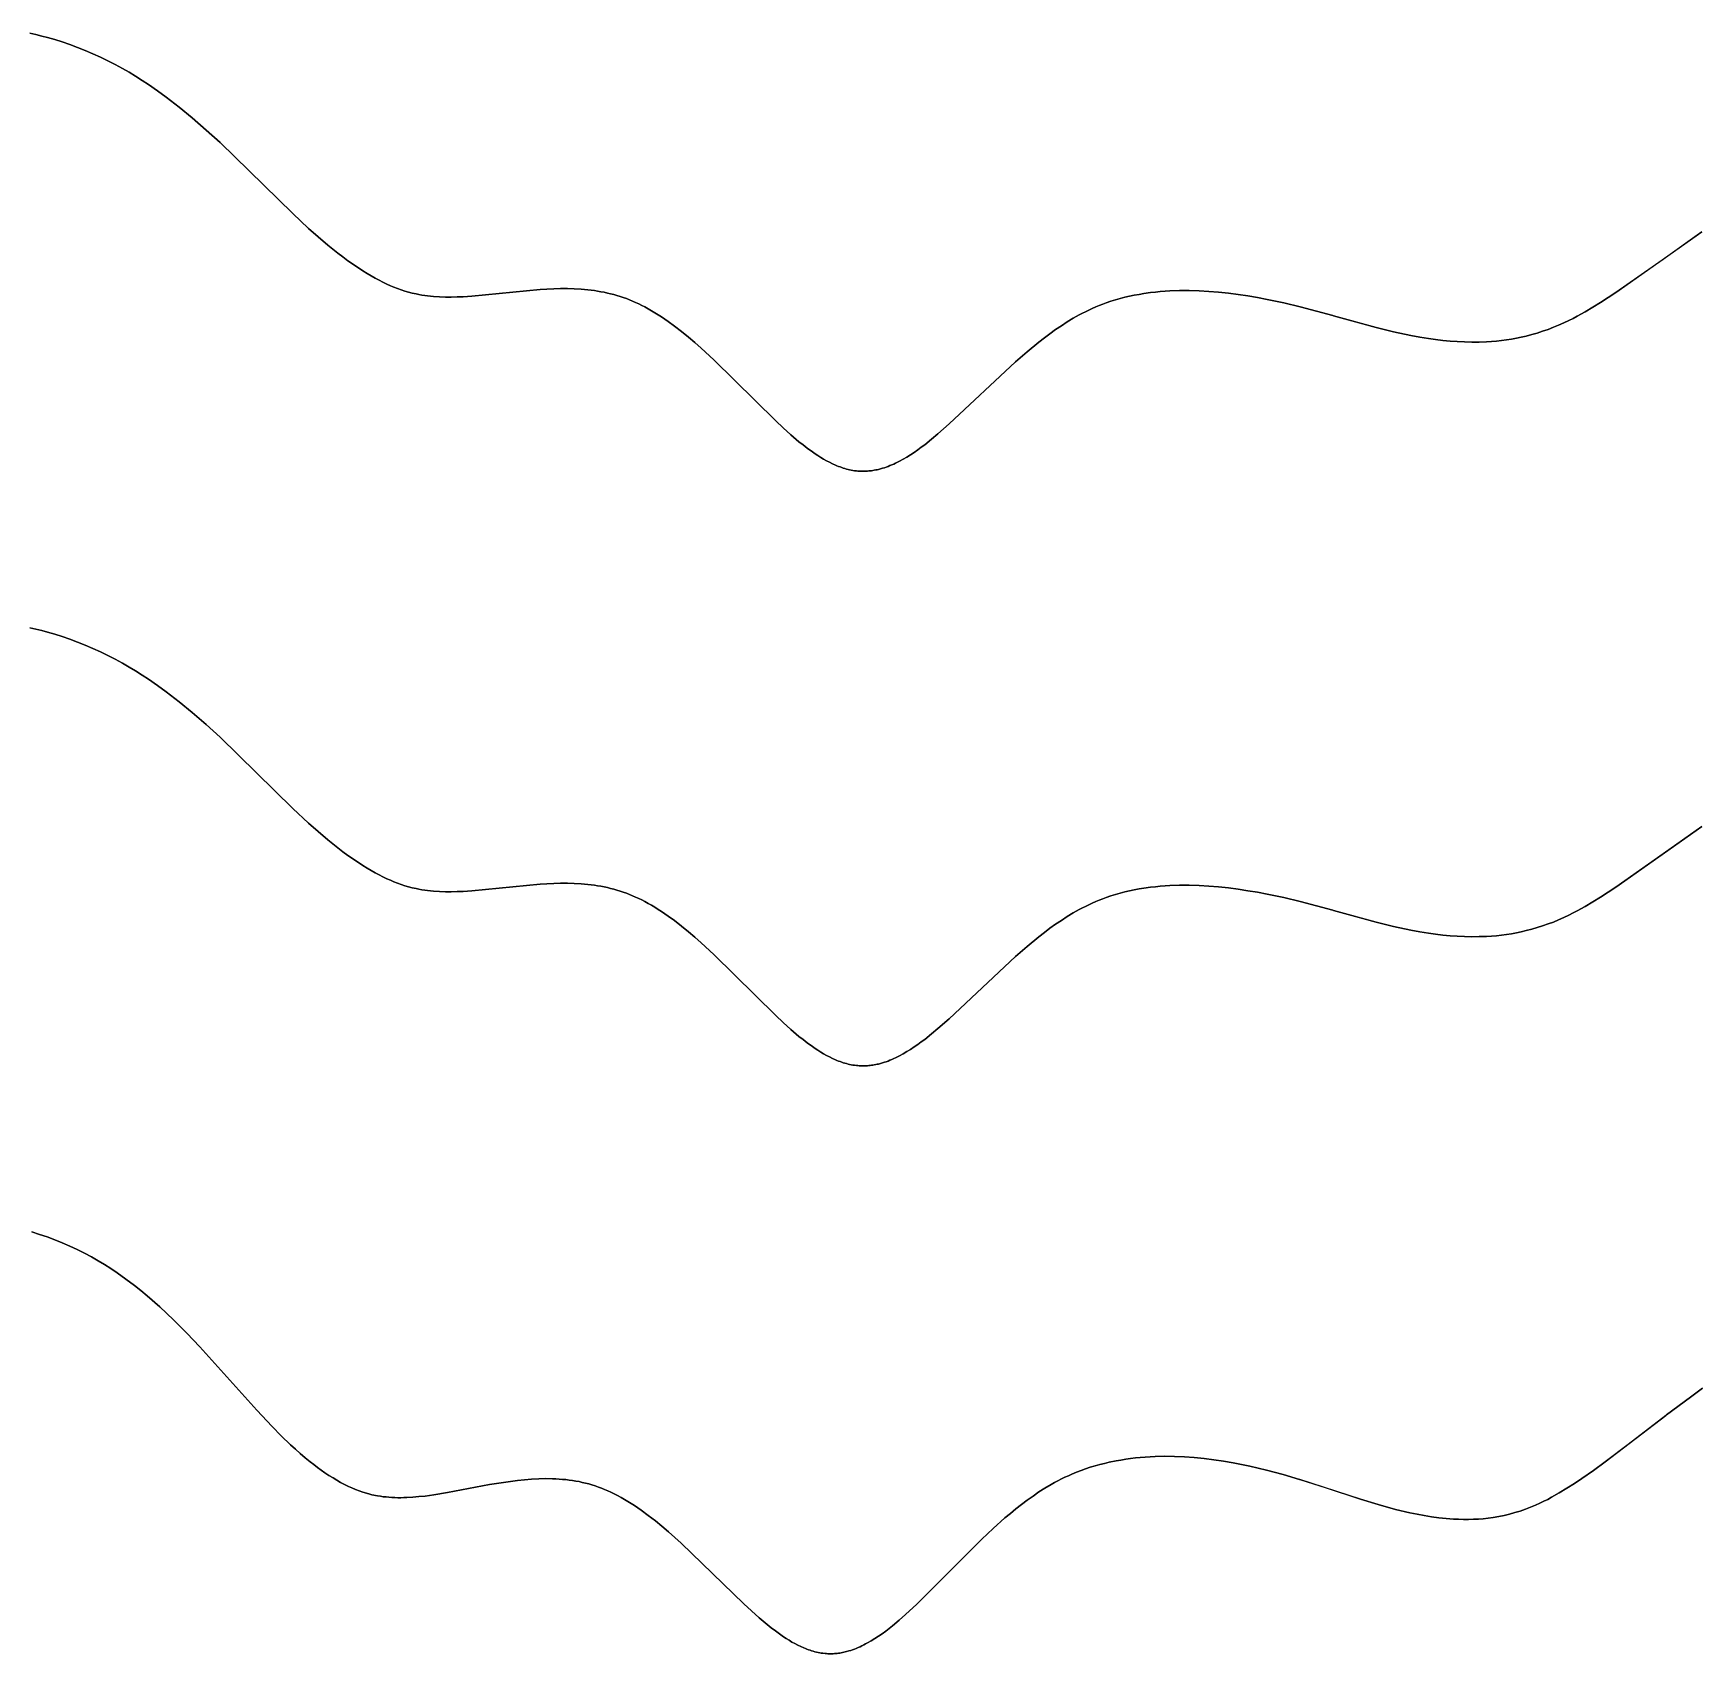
# Model space of a CAD drawing. Header units: feet. Extents: x 0 to 1.5, y 93.18 to 96.08.
# Drawn here: x 0.75 to 0.9375, y 94.7717 to 94.9546 of the extents above; entities that cross this region are included whole.
import ezdxf

# ---------------------------------------------------------------- set-up
doc = ezdxf.new("R2010")
doc.units = ezdxf.units.FT
doc.header["$MEASUREMENT"] = 0
doc.layers.add('Default', color=7, linetype='Continuous', true_color=0x000000)

msp = doc.modelspace()

# ---------------------------------------------------------------- linework, layer by layer
at = {"layer": 'Default'}
for points in [[(0.74962, 94.95459), (0.75029, 94.95445), (0.75096, 94.95428), (0.75162, 94.95411), (0.75244, 94.95387), (0.75325, 94.95362), (0.75413, 94.95332), (0.755, 94.95299), (0.75587, 94.95264), (0.75673, 94.95227), (0.75758, 94.95189), (0.75842, 94.95148), (0.75924, 94.95105), (0.76006, 94.95061), (0.76081, 94.95018), (0.76155, 94.94973), (0.76229, 94.94927), (0.76301, 94.9488), (0.76401, 94.94811), (0.76499, 94.94739), (0.76647, 94.94624), (0.76792, 94.94506), (0.76952, 94.94367), (0.77108, 94.94226), (0.77931, 94.93423), (0.78108, 94.93257), (0.78215, 94.93161), (0.78325, 94.93068), (0.78437, 94.92977), (0.78494, 94.92934), (0.78552, 94.92891), (0.78636, 94.92833), (0.78721, 94.92777), (0.78767, 94.92748), (0.78814, 94.9272), (0.78858, 94.92696), (0.78902, 94.92672), (0.78947, 94.92649), (0.78992, 94.92628), (0.79031, 94.9261), (0.79071, 94.92593), (0.79112, 94.92578), (0.79153, 94.92563), (0.79194, 94.9255), (0.79235, 94.92537), (0.79277, 94.92526), (0.7932, 94.92517), (0.79352, 94.9251), (0.79385, 94.92504), (0.79418, 94.92499), (0.79451, 94.92495), (0.79484, 94.92491), (0.79518, 94.92488), (0.79585, 94.92484), (0.79652, 94.92481), (0.79718, 94.92481), (0.79785, 94.92483), (0.79852, 94.92486), (0.7995, 94.92492), (0.80719, 94.92567), (0.80796, 94.92572), (0.80874, 94.92576), (0.80951, 94.92577), (0.81029, 94.92577), (0.81106, 94.92575), (0.81183, 94.9257), (0.81258, 94.92563), (0.81295, 94.92559), (0.81332, 94.92554), (0.81369, 94.92548), (0.81406, 94.92542), (0.81443, 94.92535), (0.81479, 94.92527), (0.81515, 94.92518), (0.81551, 94.92509), (0.81587, 94.92499), (0.81623, 94.92488), (0.81658, 94.92476), (0.81694, 94.92464), (0.81729, 94.9245), (0.81764, 94.92436), (0.81798, 94.92421), (0.81833, 94.92405), (0.81867, 94.92388), (0.81901, 94.9237), (0.81938, 94.9235), (0.81977, 94.92328), (0.82015, 94.92305), (0.82053, 94.92282), (0.8209, 94.92258), (0.82164, 94.92207), (0.82235, 94.92155), (0.82316, 94.92093), (0.82395, 94.92029), (0.82467, 94.91968), (0.82539, 94.91904), (0.8268, 94.91774), (0.83379, 94.91084), (0.83463, 94.91004), (0.83551, 94.90926), (0.83641, 94.90849), (0.83687, 94.90813), (0.83732, 94.90777), (0.83793, 94.90734), (0.83824, 94.90712), (0.83855, 94.90692), (0.83887, 94.90672), (0.83919, 94.90652), (0.83952, 94.90634), (0.83985, 94.90617), (0.84018, 94.906), (0.84053, 94.90585), (0.8407, 94.90577), (0.84087, 94.9057), (0.84105, 94.90564), (0.84123, 94.90558), (0.84141, 94.90552), (0.84159, 94.90546), (0.84177, 94.90541), (0.84195, 94.90536), (0.84213, 94.90532), (0.84231, 94.90528), (0.8425, 94.90525), (0.84269, 94.90522), (0.84291, 94.90519), (0.84307, 94.90518), (0.84322, 94.90517), (0.84338, 94.90516), (0.84353, 94.90516), (0.84369, 94.90515), (0.84384, 94.90516), (0.84399, 94.90516), (0.84415, 94.90517), (0.8443, 94.90519), (0.84445, 94.9052), (0.84461, 94.90522), (0.84476, 94.90524), (0.84491, 94.90527), (0.84507, 94.9053), (0.84522, 94.90533), (0.84537, 94.90537), (0.84562, 94.90543), (0.84584, 94.90549), (0.84605, 94.90556), (0.84625, 94.90563), (0.84646, 94.9057), (0.84667, 94.90579), (0.84689, 94.90588), (0.8471, 94.90597), (0.84731, 94.90607), (0.84753, 94.90618), (0.84774, 94.90628), (0.84816, 94.90651), (0.84858, 94.90676), (0.84899, 94.90702), (0.84941, 94.90729), (0.84981, 94.90757), (0.85021, 94.90786), (0.8506, 94.90815), (0.85137, 94.90876), (0.8521, 94.90937), (0.85337, 94.91049), (0.86086, 94.91751), (0.86215, 94.91863), (0.86349, 94.91973), (0.86411, 94.92021), (0.86473, 94.92068), (0.86537, 94.92114), (0.86602, 94.92158), (0.86669, 94.92201), (0.86736, 94.92242), (0.86804, 94.9228), (0.86839, 94.92299), (0.86874, 94.92316), (0.86912, 94.92335), (0.86951, 94.92353), (0.8699, 94.9237), (0.8703, 94.92387), (0.87069, 94.92402), (0.87109, 94.92416), (0.87161, 94.92434), (0.87213, 94.9245), (0.87265, 94.92465), (0.87318, 94.92479), (0.87371, 94.92491), (0.87425, 94.92502), (0.87479, 94.92512), (0.87532, 94.92521), (0.87608, 94.92532), (0.87663, 94.92538), (0.87717, 94.92544), (0.87772, 94.92548), (0.87827, 94.92551), (0.87937, 94.92555), (0.88046, 94.92555), (0.88157, 94.92552), (0.88267, 94.92546), (0.88377, 94.92537), (0.88487, 94.92525), (0.88597, 94.9251), (0.88707, 94.92494), (0.88816, 94.92475), (0.88924, 94.92454), (0.89111, 94.92415), (0.89297, 94.92371), (0.89666, 94.92273), (0.89672, 94.92271), (0.89964, 94.92189), (0.90156, 94.92137), (0.90351, 94.9209), (0.90547, 94.92048), (0.90646, 94.9203), (0.90744, 94.92014), (0.90825, 94.92002), (0.90907, 94.91993), (0.90989, 94.91985), (0.9107, 94.91979), (0.91152, 94.91975), (0.91234, 94.91973), (0.91316, 94.91974), (0.91398, 94.91977), (0.91455, 94.91981), (0.91512, 94.91985), (0.91568, 94.91992), (0.91625, 94.91999), (0.91681, 94.92008), (0.91737, 94.92018), (0.91792, 94.92029), (0.91848, 94.92042), (0.9191, 94.92058), (0.91972, 94.92076), (0.92033, 94.92096), (0.92094, 94.92117), (0.92154, 94.9214), (0.92213, 94.92164), (0.92272, 94.9219), (0.9233, 94.92218), (0.92377, 94.92241), (0.92422, 94.92265), (0.92513, 94.92316), (0.92601, 94.92368), (0.92688, 94.92422), (0.92859, 94.92534), (0.9383, 94.93216)], [(0.9383, 94.93216), (0.93393, 94.92907), (0.92859, 94.92534), (0.92688, 94.92422), (0.92601, 94.92368), (0.92513, 94.92316), (0.92422, 94.92265), (0.92377, 94.92241), (0.9233, 94.92218), (0.92272, 94.9219), (0.92213, 94.92164), (0.92154, 94.9214), (0.92094, 94.92117), (0.92033, 94.92096), (0.91972, 94.92076), (0.9191, 94.92058), (0.91848, 94.92042), (0.91792, 94.92029), (0.91737, 94.92018), (0.91681, 94.92008), (0.91625, 94.91999), (0.91568, 94.91992), (0.91512, 94.91985), (0.91455, 94.91981), (0.91398, 94.91977), (0.91316, 94.91974), (0.91234, 94.91973), (0.91152, 94.91975), (0.9107, 94.91979), (0.90989, 94.91985), (0.90907, 94.91993), (0.90825, 94.92002), (0.90744, 94.92014), (0.90646, 94.9203), (0.90547, 94.92048), (0.90351, 94.9209), (0.90156, 94.92137), (0.89672, 94.92271), (0.89666, 94.92273), (0.89297, 94.92371), (0.89111, 94.92415), (0.88924, 94.92454), (0.88816, 94.92475), (0.88707, 94.92494), (0.88597, 94.9251), (0.88487, 94.92525), (0.88377, 94.92537), (0.88267, 94.92546), (0.88157, 94.92552), (0.88046, 94.92555), (0.87937, 94.92555), (0.87827, 94.92551), (0.87772, 94.92548), (0.87717, 94.92544), (0.87663, 94.92538), (0.87608, 94.92532), (0.87532, 94.92521), (0.87479, 94.92512), (0.87425, 94.92502), (0.87371, 94.92491), (0.87318, 94.92479), (0.87265, 94.92465), (0.87213, 94.9245), (0.87161, 94.92434), (0.87109, 94.92416), (0.87069, 94.92402), (0.8703, 94.92387), (0.8699, 94.9237), (0.86951, 94.92353), (0.86912, 94.92335), (0.86874, 94.92316), (0.86839, 94.92299), (0.86804, 94.9228), (0.86736, 94.92242), (0.86669, 94.92201), (0.86602, 94.92158), (0.86537, 94.92114), (0.86473, 94.92068), (0.86411, 94.92021), (0.86349, 94.91973), (0.86215, 94.91863), (0.86086, 94.91751), (0.85337, 94.91049), (0.8521, 94.90937), (0.85137, 94.90876), (0.8506, 94.90815), (0.85021, 94.90786), (0.84981, 94.90757), (0.84941, 94.90729), (0.84899, 94.90702), (0.84858, 94.90676), (0.84816, 94.90651), (0.84774, 94.90628), (0.84753, 94.90618), (0.84731, 94.90607), (0.8471, 94.90597), (0.84689, 94.90588), (0.84667, 94.90579), (0.84646, 94.9057), (0.84625, 94.90563), (0.84605, 94.90556), (0.84584, 94.90549), (0.84562, 94.90543), (0.84537, 94.90537), (0.84522, 94.90533), (0.84507, 94.9053), (0.84491, 94.90527), (0.84476, 94.90524), (0.84461, 94.90522), (0.84445, 94.9052), (0.8443, 94.90519), (0.84415, 94.90517), (0.84399, 94.90516), (0.84384, 94.90516), (0.84369, 94.90515), (0.84353, 94.90516), (0.84338, 94.90516), (0.84322, 94.90517), (0.84307, 94.90518), (0.84291, 94.90519), (0.84269, 94.90522), (0.8425, 94.90525), (0.84231, 94.90528), (0.84213, 94.90532), (0.84195, 94.90536), (0.84177, 94.90541), (0.84159, 94.90546), (0.84141, 94.90552), (0.84123, 94.90558), (0.84105, 94.90564), (0.84087, 94.9057), (0.8407, 94.90577), (0.84053, 94.90585), (0.84018, 94.906), (0.83985, 94.90617), (0.83952, 94.90634), (0.83919, 94.90652), (0.83887, 94.90672), (0.83855, 94.90692), (0.83824, 94.90712), (0.83793, 94.90734), (0.83732, 94.90777), (0.83687, 94.90813), (0.83641, 94.90849), (0.83551, 94.90926), (0.83463, 94.91004), (0.83379, 94.91084), (0.8268, 94.91774), (0.82539, 94.91904), (0.82467, 94.91968), (0.82395, 94.92029), (0.82316, 94.92093), (0.82235, 94.92155), (0.82164, 94.92207), (0.8209, 94.92258), (0.82053, 94.92282), (0.82015, 94.92305), (0.81977, 94.92328), (0.81938, 94.9235), (0.81901, 94.9237), (0.81867, 94.92388), (0.81833, 94.92405), (0.81798, 94.92421), (0.81764, 94.92436), (0.81729, 94.9245), (0.81694, 94.92464), (0.81658, 94.92476), (0.81623, 94.92488), (0.81587, 94.92499), (0.81551, 94.92509), (0.81515, 94.92518), (0.81479, 94.92527), (0.81443, 94.92535), (0.81406, 94.92542), (0.81369, 94.92548), (0.81332, 94.92554), (0.81295, 94.92559), (0.81258, 94.92563), (0.81183, 94.9257), (0.81106, 94.92575), (0.81029, 94.92577), (0.80951, 94.92577), (0.80874, 94.92576), (0.80796, 94.92572), (0.80719, 94.92567), (0.7995, 94.92492), (0.79852, 94.92486), (0.79785, 94.92483), (0.79718, 94.92481), (0.79652, 94.92481), (0.79585, 94.92484), (0.79518, 94.92488), (0.79484, 94.92491), (0.79451, 94.92495), (0.79418, 94.92499), (0.79385, 94.92504), (0.79352, 94.9251), (0.7932, 94.92517), (0.79277, 94.92526), (0.79235, 94.92537), (0.79194, 94.9255), (0.79153, 94.92563), (0.79112, 94.92578), (0.79071, 94.92593), (0.79031, 94.9261), (0.78992, 94.92628), (0.78947, 94.92649), (0.78902, 94.92672), (0.78858, 94.92696), (0.78814, 94.9272), (0.78767, 94.92748), (0.78721, 94.92777), (0.78636, 94.92833), (0.78552, 94.92891), (0.78494, 94.92934), (0.78437, 94.92977), (0.78325, 94.93068), (0.78215, 94.93161), (0.78108, 94.93257), (0.77931, 94.93423), (0.77108, 94.94226), (0.76952, 94.94367), (0.76792, 94.94506), (0.76647, 94.94624), (0.76499, 94.94739), (0.76401, 94.94811), (0.76301, 94.9488), (0.76229, 94.94927), (0.76155, 94.94973), (0.76081, 94.95018), (0.76006, 94.95061), (0.75924, 94.95105), (0.75842, 94.95148), (0.75758, 94.95189), (0.75673, 94.95227), (0.75587, 94.95264), (0.755, 94.95299), (0.75413, 94.95332), (0.75325, 94.95362), (0.75244, 94.95387), (0.75162, 94.95411), (0.75096, 94.95428), (0.75029, 94.95445), (0.74962, 94.95459)], [(0.74962, 94.88748), (0.75029, 94.88733), (0.75096, 94.88717), (0.75162, 94.887), (0.75244, 94.88676), (0.75325, 94.88651), (0.75413, 94.8862), (0.755, 94.88588), (0.75587, 94.88553), (0.75673, 94.88516), (0.75758, 94.88477), (0.75842, 94.88436), (0.75924, 94.88394), (0.76006, 94.88349), (0.76081, 94.88306), (0.76155, 94.88262), (0.76229, 94.88216), (0.76301, 94.88168), (0.76401, 94.88099), (0.76499, 94.88028), (0.76647, 94.87913), (0.76792, 94.87794), (0.76952, 94.87656), (0.77108, 94.87514), (0.77931, 94.86711), (0.78108, 94.86545), (0.78215, 94.8645), (0.78325, 94.86356), (0.78437, 94.86266), (0.78494, 94.86222), (0.78552, 94.8618), (0.78636, 94.86121), (0.78721, 94.86066), (0.78767, 94.86037), (0.78814, 94.86009), (0.78858, 94.85985), (0.78902, 94.85961), (0.78947, 94.85938), (0.78992, 94.85917), (0.79031, 94.85899), (0.79071, 94.85882), (0.79112, 94.85866), (0.79153, 94.85852), (0.79194, 94.85838), (0.79235, 94.85826), (0.79277, 94.85815), (0.7932, 94.85805), (0.79352, 94.85799), (0.79385, 94.85793), (0.79418, 94.85788), (0.79451, 94.85783), (0.79484, 94.8578), (0.79518, 94.85777), (0.79585, 94.85772), (0.79652, 94.8577), (0.79718, 94.8577), (0.79785, 94.85771), (0.79852, 94.85774), (0.7995, 94.85781), (0.80719, 94.85856), (0.80796, 94.85861), (0.80874, 94.85864), (0.80951, 94.85866), (0.81029, 94.85866), (0.81106, 94.85864), (0.81183, 94.85859), (0.81258, 94.85852), (0.81295, 94.85848), (0.81332, 94.85843), (0.81369, 94.85837), (0.81406, 94.85831), (0.81443, 94.85824), (0.81479, 94.85816), (0.81515, 94.85807), (0.81551, 94.85798), (0.81587, 94.85788), (0.81623, 94.85777), (0.81658, 94.85765), (0.81694, 94.85752), (0.81729, 94.85739), (0.81764, 94.85725), (0.81798, 94.85709), (0.81833, 94.85693), (0.81867, 94.85677), (0.81901, 94.85659), (0.81938, 94.85639), (0.81977, 94.85617), (0.82015, 94.85594), (0.82053, 94.85571), (0.8209, 94.85546), (0.82164, 94.85496), (0.82235, 94.85444), (0.82316, 94.85382), (0.82395, 94.85318), (0.82467, 94.85256), (0.82539, 94.85193), (0.8268, 94.85063), (0.83379, 94.84373), (0.83463, 94.84293), (0.83551, 94.84214), (0.83641, 94.84138), (0.83687, 94.84101), (0.83732, 94.84066), (0.83793, 94.84022), (0.83824, 94.84001), (0.83855, 94.8398), (0.83887, 94.8396), (0.83919, 94.83941), (0.83952, 94.83923), (0.83985, 94.83905), (0.84018, 94.83889), (0.84053, 94.83873), (0.8407, 94.83866), (0.84087, 94.83859), (0.84105, 94.83853), (0.84123, 94.83846), (0.84141, 94.8384), (0.84159, 94.83835), (0.84177, 94.8383), (0.84195, 94.83825), (0.84213, 94.83821), (0.84231, 94.83817), (0.8425, 94.83814), (0.84269, 94.83811), (0.84291, 94.83808), (0.84307, 94.83807), (0.84322, 94.83805), (0.84338, 94.83805), (0.84353, 94.83804), (0.84369, 94.83804), (0.84384, 94.83804), (0.84399, 94.83805), (0.84415, 94.83806), (0.8443, 94.83807), (0.84445, 94.83809), (0.84461, 94.83811), (0.84476, 94.83813), (0.84491, 94.83816), (0.84507, 94.83819), (0.84522, 94.83822), (0.84537, 94.83825), (0.84562, 94.83832), (0.84584, 94.83838), (0.84605, 94.83845), (0.84625, 94.83852), (0.84646, 94.83859), (0.84667, 94.83868), (0.84689, 94.83877), (0.8471, 94.83886), (0.84731, 94.83896), (0.84753, 94.83906), (0.84774, 94.83917), (0.84816, 94.8394), (0.84858, 94.83965), (0.84899, 94.83991), (0.84941, 94.84018), (0.84981, 94.84046), (0.85021, 94.84075), (0.8506, 94.84104), (0.85137, 94.84165), (0.8521, 94.84226), (0.85337, 94.84337), (0.86086, 94.85039), (0.86215, 94.85152), (0.86349, 94.85262), (0.86411, 94.8531), (0.86473, 94.85357), (0.86537, 94.85403), (0.86602, 94.85447), (0.86669, 94.8549), (0.86736, 94.85531), (0.86804, 94.85569), (0.86839, 94.85587), (0.86874, 94.85605), (0.86912, 94.85624), (0.86951, 94.85642), (0.8699, 94.85659), (0.8703, 94.85675), (0.87069, 94.85691), (0.87109, 94.85705), (0.87161, 94.85723), (0.87213, 94.85739), (0.87265, 94.85754), (0.87318, 94.85767), (0.87371, 94.8578), (0.87425, 94.85791), (0.87479, 94.85801), (0.87532, 94.8581), (0.87608, 94.85821), (0.87663, 94.85827), (0.87717, 94.85832), (0.87772, 94.85837), (0.87827, 94.8584), (0.87937, 94.85844), (0.88046, 94.85844), (0.88157, 94.85841), (0.88267, 94.85834), (0.88377, 94.85825), (0.88487, 94.85813), (0.88597, 94.85799), (0.88707, 94.85782), (0.88816, 94.85764), (0.88924, 94.85743), (0.89111, 94.85704), (0.89297, 94.8566), (0.89666, 94.85562), (0.89672, 94.8556), (0.89964, 94.85478), (0.90156, 94.85426), (0.90351, 94.85378), (0.90547, 94.85337), (0.90646, 94.85319), (0.90744, 94.85303), (0.90825, 94.85291), (0.90907, 94.85281), (0.90989, 94.85273), (0.9107, 94.85268), (0.91152, 94.85264), (0.91234, 94.85262), (0.91316, 94.85263), (0.91398, 94.85266), (0.91455, 94.85269), (0.91512, 94.85274), (0.91568, 94.8528), (0.91625, 94.85288), (0.91681, 94.85296), (0.91737, 94.85307), (0.91792, 94.85318), (0.91848, 94.85331), (0.9191, 94.85347), (0.91972, 94.85365), (0.92033, 94.85384), (0.92094, 94.85406), (0.92154, 94.85428), (0.92213, 94.85453), (0.92272, 94.85479), (0.9233, 94.85507), (0.92377, 94.8553), (0.92422, 94.85554), (0.92513, 94.85604), (0.92601, 94.85656), (0.92688, 94.8571), (0.92859, 94.85822), (0.9383, 94.86505)], [(0.9383, 94.86505), (0.93393, 94.86196), (0.92859, 94.85822), (0.92688, 94.8571), (0.92601, 94.85656), (0.92513, 94.85604), (0.92422, 94.85554), (0.92377, 94.8553), (0.9233, 94.85507), (0.92272, 94.85479), (0.92213, 94.85453), (0.92154, 94.85428), (0.92094, 94.85406), (0.92033, 94.85384), (0.91972, 94.85365), (0.9191, 94.85347), (0.91848, 94.85331), (0.91792, 94.85318), (0.91737, 94.85307), (0.91681, 94.85296), (0.91625, 94.85288), (0.91568, 94.8528), (0.91512, 94.85274), (0.91455, 94.85269), (0.91398, 94.85266), (0.91316, 94.85263), (0.91234, 94.85262), (0.91152, 94.85264), (0.9107, 94.85268), (0.90989, 94.85273), (0.90907, 94.85281), (0.90825, 94.85291), (0.90744, 94.85303), (0.90646, 94.85319), (0.90547, 94.85337), (0.90351, 94.85378), (0.90156, 94.85426), (0.89672, 94.8556), (0.89666, 94.85562), (0.89297, 94.8566), (0.89111, 94.85704), (0.88924, 94.85743), (0.88816, 94.85764), (0.88707, 94.85782), (0.88597, 94.85799), (0.88487, 94.85813), (0.88377, 94.85825), (0.88267, 94.85834), (0.88157, 94.85841), (0.88046, 94.85844), (0.87937, 94.85844), (0.87827, 94.8584), (0.87772, 94.85837), (0.87717, 94.85832), (0.87663, 94.85827), (0.87608, 94.85821), (0.87532, 94.8581), (0.87479, 94.85801), (0.87425, 94.85791), (0.87371, 94.8578), (0.87318, 94.85767), (0.87265, 94.85754), (0.87213, 94.85739), (0.87161, 94.85723), (0.87109, 94.85705), (0.87069, 94.85691), (0.8703, 94.85675), (0.8699, 94.85659), (0.86951, 94.85642), (0.86912, 94.85624), (0.86874, 94.85605), (0.86839, 94.85587), (0.86804, 94.85569), (0.86736, 94.85531), (0.86669, 94.8549), (0.86602, 94.85447), (0.86537, 94.85403), (0.86473, 94.85357), (0.86411, 94.8531), (0.86349, 94.85262), (0.86215, 94.85152), (0.86086, 94.85039), (0.85337, 94.84337), (0.8521, 94.84226), (0.85137, 94.84165), (0.8506, 94.84104), (0.85021, 94.84075), (0.84981, 94.84046), (0.84941, 94.84018), (0.84899, 94.83991), (0.84858, 94.83965), (0.84816, 94.8394), (0.84774, 94.83917), (0.84753, 94.83906), (0.84731, 94.83896), (0.8471, 94.83886), (0.84689, 94.83877), (0.84667, 94.83868), (0.84646, 94.83859), (0.84625, 94.83852), (0.84605, 94.83845), (0.84584, 94.83838), (0.84562, 94.83832), (0.84537, 94.83825), (0.84522, 94.83822), (0.84507, 94.83819), (0.84491, 94.83816), (0.84476, 94.83813), (0.84461, 94.83811), (0.84445, 94.83809), (0.8443, 94.83807), (0.84415, 94.83806), (0.84399, 94.83805), (0.84384, 94.83804), (0.84369, 94.83804), (0.84353, 94.83804), (0.84338, 94.83805), (0.84322, 94.83805), (0.84307, 94.83807), (0.84291, 94.83808), (0.84269, 94.83811), (0.8425, 94.83814), (0.84231, 94.83817), (0.84213, 94.83821), (0.84195, 94.83825), (0.84177, 94.8383), (0.84159, 94.83835), (0.84141, 94.8384), (0.84123, 94.83846), (0.84105, 94.83853), (0.84087, 94.83859), (0.8407, 94.83866), (0.84053, 94.83873), (0.84018, 94.83889), (0.83985, 94.83905), (0.83952, 94.83923), (0.83919, 94.83941), (0.83887, 94.8396), (0.83855, 94.8398), (0.83824, 94.84001), (0.83793, 94.84022), (0.83732, 94.84066), (0.83687, 94.84101), (0.83641, 94.84138), (0.83551, 94.84214), (0.83463, 94.84293), (0.83379, 94.84373), (0.8268, 94.85063), (0.82539, 94.85193), (0.82467, 94.85256), (0.82395, 94.85318), (0.82316, 94.85382), (0.82235, 94.85444), (0.82164, 94.85496), (0.8209, 94.85546), (0.82053, 94.85571), (0.82015, 94.85594), (0.81977, 94.85617), (0.81938, 94.85639), (0.81901, 94.85659), (0.81867, 94.85677), (0.81833, 94.85693), (0.81798, 94.85709), (0.81764, 94.85725), (0.81729, 94.85739), (0.81694, 94.85752), (0.81658, 94.85765), (0.81623, 94.85777), (0.81587, 94.85788), (0.81551, 94.85798), (0.81515, 94.85807), (0.81479, 94.85816), (0.81443, 94.85824), (0.81406, 94.85831), (0.81369, 94.85837), (0.81332, 94.85843), (0.81295, 94.85848), (0.81258, 94.85852), (0.81183, 94.85859), (0.81106, 94.85864), (0.81029, 94.85866), (0.80951, 94.85866), (0.80874, 94.85864), (0.80796, 94.85861), (0.80719, 94.85856), (0.7995, 94.85781), (0.79852, 94.85774), (0.79785, 94.85771), (0.79718, 94.8577), (0.79652, 94.8577), (0.79585, 94.85772), (0.79518, 94.85777), (0.79484, 94.8578), (0.79451, 94.85783), (0.79418, 94.85788), (0.79385, 94.85793), (0.79352, 94.85799), (0.7932, 94.85805), (0.79277, 94.85815), (0.79235, 94.85826), (0.79194, 94.85838), (0.79153, 94.85852), (0.79112, 94.85866), (0.79071, 94.85882), (0.79031, 94.85899), (0.78992, 94.85917), (0.78947, 94.85938), (0.78902, 94.85961), (0.78858, 94.85985), (0.78814, 94.86009), (0.78767, 94.86037), (0.78721, 94.86066), (0.78636, 94.86121), (0.78552, 94.8618), (0.78494, 94.86222), (0.78437, 94.86266), (0.78325, 94.86356), (0.78215, 94.8645), (0.78108, 94.86545), (0.77931, 94.86711), (0.77108, 94.87514), (0.76952, 94.87656), (0.76792, 94.87794), (0.76647, 94.87913), (0.76499, 94.88028), (0.76401, 94.88099), (0.76301, 94.88168), (0.76229, 94.88216), (0.76155, 94.88262), (0.76081, 94.88306), (0.76006, 94.88349), (0.75924, 94.88394), (0.75842, 94.88436), (0.75758, 94.88477), (0.75673, 94.88516), (0.75587, 94.88553), (0.755, 94.88588), (0.75413, 94.8862), (0.75325, 94.88651), (0.75244, 94.88676), (0.75162, 94.887), (0.75096, 94.88717), (0.75029, 94.88733), (0.74962, 94.88748)], [(0.74983, 94.8193), (0.75071, 94.81903), (0.75157, 94.81874), (0.75243, 94.81842), (0.75328, 94.81807), (0.75412, 94.81771), (0.75495, 94.81732), (0.75577, 94.81691), (0.75658, 94.81648), (0.75732, 94.81605), (0.75805, 94.81562), (0.75877, 94.81516), (0.75948, 94.81469), (0.76046, 94.81399), (0.76142, 94.81326), (0.76215, 94.81268), (0.76287, 94.81208), (0.76427, 94.81084), (0.76583, 94.80938), (0.76734, 94.80787), (0.76881, 94.80632), (0.77525, 94.79917), (0.77695, 94.79735), (0.77798, 94.7963), (0.77904, 94.79528), (0.77958, 94.79478), (0.78014, 94.79429), (0.78069, 94.79382), (0.78126, 94.79336), (0.78166, 94.79304), (0.78207, 94.79273), (0.78249, 94.79243), (0.78291, 94.79213), (0.78336, 94.79183), (0.78383, 94.79154), (0.78426, 94.79128), (0.78469, 94.79104), (0.78513, 94.7908), (0.78558, 94.79059), (0.78597, 94.79041), (0.78637, 94.79024), (0.78677, 94.79009), (0.78718, 94.78995), (0.78759, 94.78982), (0.788, 94.78971), (0.78821, 94.78965), (0.78842, 94.78961), (0.78864, 94.78956), (0.78885, 94.78952), (0.78917, 94.78947), (0.78949, 94.78942), (0.78981, 94.78939), (0.79014, 94.78936), (0.79047, 94.78934), (0.7908, 94.78932), (0.79113, 94.78931), (0.79147, 94.78931), (0.79181, 94.78932), (0.79215, 94.78933), (0.79283, 94.78937), (0.79352, 94.78943), (0.79422, 94.7895), (0.79522, 94.78964), (0.79676, 94.78989), (0.80149, 94.79078), (0.80306, 94.79104), (0.80385, 94.79115), (0.80465, 94.79125), (0.80544, 94.79133), (0.80624, 94.7914), (0.80704, 94.79144), (0.80783, 94.79146), (0.80859, 94.79145), (0.80897, 94.79143), (0.80935, 94.79141), (0.80972, 94.79138), (0.8101, 94.79135), (0.81047, 94.7913), (0.81085, 94.79125), (0.81122, 94.79119), (0.81159, 94.79112), (0.81195, 94.79104), (0.81232, 94.79095), (0.81269, 94.79086), (0.81305, 94.79075), (0.81341, 94.79064), (0.81378, 94.79051), (0.81413, 94.79038), (0.81448, 94.79024), (0.81483, 94.79009), (0.81517, 94.78993), (0.81556, 94.78975), (0.81595, 94.78954), (0.81634, 94.78933), (0.81672, 94.78911), (0.81711, 94.78888), (0.81748, 94.78865), (0.81786, 94.78841), (0.81859, 94.78791), (0.81941, 94.78731), (0.82021, 94.78669), (0.82095, 94.78609), (0.82167, 94.78547), (0.82311, 94.78419), (0.83018, 94.77733), (0.83104, 94.77654), (0.83192, 94.77575), (0.83283, 94.77499), (0.83329, 94.77462), (0.83375, 94.77427), (0.83435, 94.77383), (0.83466, 94.77362), (0.83498, 94.77341), (0.8353, 94.77322), (0.83562, 94.77302), (0.83595, 94.77284), (0.83628, 94.77267), (0.83661, 94.77251), (0.83696, 94.77235), (0.83713, 94.77228), (0.83731, 94.77221), (0.83748, 94.77215), (0.83766, 94.77209), (0.83784, 94.77203), (0.83802, 94.77198), (0.8382, 94.77193), (0.83838, 94.77188), (0.83857, 94.77184), (0.83875, 94.7718), (0.83893, 94.77177), (0.83912, 94.77175), (0.83935, 94.77172), (0.8395, 94.77171), (0.83966, 94.7717), (0.83981, 94.7717), (0.83997, 94.77169), (0.84012, 94.7717), (0.84027, 94.7717), (0.84043, 94.77171), (0.84058, 94.77172), (0.84073, 94.77174), (0.84088, 94.77176), (0.84104, 94.77178), (0.84119, 94.7718), (0.84134, 94.77183), (0.84149, 94.77187), (0.84164, 94.7719), (0.84179, 94.77194), (0.84205, 94.77201), (0.84226, 94.77207), (0.84246, 94.77214), (0.84267, 94.77222), (0.84287, 94.7723), (0.84309, 94.77239), (0.8433, 94.77248), (0.84351, 94.77258), (0.84372, 94.77269), (0.84393, 94.7728), (0.84415, 94.77291), (0.84456, 94.77315), (0.84498, 94.77341), (0.84539, 94.77368), (0.8458, 94.77396), (0.8462, 94.77425), (0.84659, 94.77455), (0.84698, 94.77486), (0.84773, 94.77549), (0.84845, 94.77612), (0.8497, 94.77728), (0.85706, 94.78463), (0.85833, 94.78583), (0.85966, 94.78702), (0.86027, 94.78754), (0.86089, 94.78805), (0.86153, 94.78855), (0.86217, 94.78903), (0.86283, 94.7895), (0.86349, 94.78996), (0.86417, 94.79039), (0.86486, 94.7908), (0.86524, 94.79101), (0.86563, 94.79122), (0.86602, 94.79142), (0.86641, 94.79161), (0.86681, 94.79179), (0.8672, 94.79197), (0.86772, 94.79218), (0.86824, 94.79238), (0.86876, 94.79256), (0.86929, 94.79274), (0.86982, 94.7929), (0.87035, 94.79305), (0.87089, 94.79318), (0.87143, 94.79331), (0.87219, 94.79346), (0.87274, 94.79356), (0.87328, 94.79365), (0.87383, 94.79372), (0.87438, 94.79379), (0.87493, 94.79385), (0.87548, 94.79389), (0.87659, 94.79395), (0.87769, 94.79398), (0.8788, 94.79396), (0.87991, 94.79392), (0.88102, 94.79384), (0.88213, 94.79373), (0.88323, 94.7936), (0.88433, 94.79344), (0.88542, 94.79325), (0.88636, 94.79307), (0.8873, 94.79287), (0.88918, 94.79243), (0.89105, 94.79193), (0.89289, 94.79138), (0.89295, 94.79137), (0.89589, 94.79041), (0.89979, 94.78913), (0.90177, 94.78853), (0.90373, 94.78799), (0.90535, 94.78761), (0.90616, 94.78744), (0.90698, 94.78729), (0.9078, 94.78716), (0.90863, 94.78704), (0.90945, 94.78696), (0.91028, 94.7869), (0.91084, 94.78687), (0.9114, 94.78686), (0.91196, 94.78686), (0.91252, 94.78687), (0.91308, 94.7869), (0.91364, 94.78694), (0.9142, 94.787), (0.91476, 94.78708), (0.91538, 94.78718), (0.91599, 94.78731), (0.9166, 94.78745), (0.9172, 94.78762), (0.91779, 94.7878), (0.91838, 94.788), (0.91896, 94.78823), (0.91954, 94.78847), (0.92, 94.78868), (0.92045, 94.7889), (0.9209, 94.78912), (0.92134, 94.78936), (0.92221, 94.78985), (0.92307, 94.79037), (0.92392, 94.79092), (0.92474, 94.79147), (0.92607, 94.79239), (0.92739, 94.79335), (0.93423, 94.79859), (0.9343, 94.79865), (0.937, 94.80067), (0.93837, 94.80166)], [(0.93837, 94.80166), (0.937, 94.80067), (0.9343, 94.79865), (0.93423, 94.79859), (0.92998, 94.7953), (0.92739, 94.79335), (0.92607, 94.79239), (0.92474, 94.79147), (0.92392, 94.79092), (0.92307, 94.79037), (0.92221, 94.78985), (0.92134, 94.78936), (0.9209, 94.78912), (0.92045, 94.7889), (0.92, 94.78868), (0.91954, 94.78847), (0.91896, 94.78823), (0.91838, 94.788), (0.91779, 94.7878), (0.9172, 94.78762), (0.9166, 94.78745), (0.91599, 94.78731), (0.91538, 94.78718), (0.91476, 94.78708), (0.9142, 94.787), (0.91364, 94.78694), (0.91308, 94.7869), (0.91252, 94.78687), (0.91196, 94.78686), (0.9114, 94.78686), (0.91084, 94.78687), (0.91028, 94.7869), (0.90945, 94.78696), (0.90863, 94.78704), (0.9078, 94.78716), (0.90698, 94.78729), (0.90616, 94.78744), (0.90535, 94.78761), (0.90373, 94.78799), (0.90177, 94.78853), (0.89979, 94.78913), (0.89295, 94.79137), (0.89289, 94.79138), (0.89105, 94.79193), (0.88918, 94.79243), (0.8873, 94.79287), (0.88636, 94.79307), (0.88542, 94.79325), (0.88433, 94.79344), (0.88323, 94.7936), (0.88213, 94.79373), (0.88102, 94.79384), (0.87991, 94.79392), (0.8788, 94.79396), (0.87769, 94.79398), (0.87659, 94.79395), (0.87548, 94.79389), (0.87493, 94.79385), (0.87438, 94.79379), (0.87383, 94.79372), (0.87328, 94.79365), (0.87274, 94.79356), (0.87219, 94.79346), (0.87143, 94.79331), (0.87089, 94.79318), (0.87035, 94.79305), (0.86982, 94.7929), (0.86929, 94.79274), (0.86876, 94.79256), (0.86824, 94.79238), (0.86772, 94.79218), (0.8672, 94.79197), (0.86681, 94.79179), (0.86641, 94.79161), (0.86602, 94.79142), (0.86563, 94.79122), (0.86524, 94.79101), (0.86486, 94.7908), (0.86417, 94.79039), (0.86349, 94.78996), (0.86283, 94.7895), (0.86217, 94.78903), (0.86153, 94.78855), (0.86089, 94.78805), (0.86027, 94.78754), (0.85966, 94.78702), (0.85833, 94.78583), (0.85706, 94.78463), (0.8497, 94.77728), (0.84845, 94.77612), (0.84773, 94.77549), (0.84698, 94.77486), (0.84659, 94.77455), (0.8462, 94.77425), (0.8458, 94.77396), (0.84539, 94.77368), (0.84498, 94.77341), (0.84456, 94.77315), (0.84415, 94.77291), (0.84393, 94.7728), (0.84372, 94.77269), (0.84351, 94.77258), (0.8433, 94.77248), (0.84309, 94.77239), (0.84287, 94.7723), (0.84267, 94.77222), (0.84246, 94.77214), (0.84226, 94.77207), (0.84205, 94.77201), (0.84179, 94.77194), (0.84164, 94.7719), (0.84149, 94.77187), (0.84134, 94.77183), (0.84119, 94.7718), (0.84104, 94.77178), (0.84088, 94.77176), (0.84073, 94.77174), (0.84058, 94.77172), (0.84043, 94.77171), (0.84027, 94.7717), (0.84012, 94.7717), (0.83997, 94.77169), (0.83981, 94.7717), (0.83966, 94.7717), (0.8395, 94.77171), (0.83935, 94.77172), (0.83912, 94.77175), (0.83893, 94.77177), (0.83875, 94.7718), (0.83857, 94.77184), (0.83838, 94.77188), (0.8382, 94.77193), (0.83802, 94.77198), (0.83784, 94.77203), (0.83766, 94.77209), (0.83748, 94.77215), (0.83731, 94.77221), (0.83713, 94.77228), (0.83696, 94.77235), (0.83661, 94.77251), (0.83628, 94.77267), (0.83595, 94.77284), (0.83562, 94.77302), (0.8353, 94.77322), (0.83498, 94.77341), (0.83466, 94.77362), (0.83435, 94.77383), (0.83375, 94.77427), (0.83329, 94.77462), (0.83283, 94.77499), (0.83192, 94.77575), (0.83104, 94.77654), (0.83018, 94.77733), (0.82311, 94.78419), (0.82167, 94.78547), (0.82095, 94.78609), (0.82021, 94.78669), (0.81941, 94.78731), (0.81859, 94.78791), (0.81786, 94.78841), (0.81748, 94.78865), (0.81711, 94.78888), (0.81672, 94.78911), (0.81634, 94.78933), (0.81595, 94.78954), (0.81556, 94.78975), (0.81517, 94.78993), (0.81483, 94.79009), (0.81448, 94.79024), (0.81413, 94.79038), (0.81378, 94.79051), (0.81341, 94.79064), (0.81305, 94.79075), (0.81269, 94.79086), (0.81232, 94.79095), (0.81195, 94.79104), (0.81159, 94.79112), (0.81122, 94.79119), (0.81085, 94.79125), (0.81047, 94.7913), (0.8101, 94.79135), (0.80972, 94.79138), (0.80935, 94.79141), (0.80897, 94.79143), (0.80859, 94.79145), (0.80783, 94.79146), (0.80704, 94.79144), (0.80624, 94.7914), (0.80544, 94.79133), (0.80465, 94.79125), (0.80385, 94.79115), (0.80306, 94.79104), (0.80149, 94.79078), (0.79676, 94.78989), (0.79522, 94.78964), (0.79422, 94.7895), (0.79352, 94.78943), (0.79283, 94.78937), (0.79215, 94.78933), (0.79181, 94.78932), (0.79147, 94.78931), (0.79113, 94.78931), (0.7908, 94.78932), (0.79047, 94.78934), (0.79014, 94.78936), (0.78981, 94.78939), (0.78949, 94.78942), (0.78917, 94.78947), (0.78885, 94.78952), (0.78864, 94.78956), (0.78842, 94.78961), (0.78821, 94.78965), (0.788, 94.78971), (0.78759, 94.78982), (0.78718, 94.78995), (0.78677, 94.79009), (0.78637, 94.79024), (0.78597, 94.79041), (0.78558, 94.79059), (0.78513, 94.7908), (0.78469, 94.79104), (0.78426, 94.79128), (0.78383, 94.79154), (0.78336, 94.79183), (0.78291, 94.79213), (0.78249, 94.79243), (0.78207, 94.79273), (0.78166, 94.79304), (0.78126, 94.79336), (0.78069, 94.79382), (0.78014, 94.79429), (0.77958, 94.79478), (0.77904, 94.79528), (0.77798, 94.7963), (0.77695, 94.79735), (0.77525, 94.79917), (0.76881, 94.80632), (0.76734, 94.80787), (0.76583, 94.80938), (0.76427, 94.81084), (0.76287, 94.81208), (0.76215, 94.81268), (0.76142, 94.81326), (0.76046, 94.81399), (0.75948, 94.81469), (0.75877, 94.81516), (0.75805, 94.81562), (0.75732, 94.81605), (0.75658, 94.81648), (0.75577, 94.81691), (0.75495, 94.81732), (0.75412, 94.81771), (0.75328, 94.81807), (0.75243, 94.81842), (0.75157, 94.81874), (0.75071, 94.81903), (0.74983, 94.8193)]]:
    msp.add_lwpolyline(points, dxfattribs=at)

doc.saveas('drawing.dxf')
